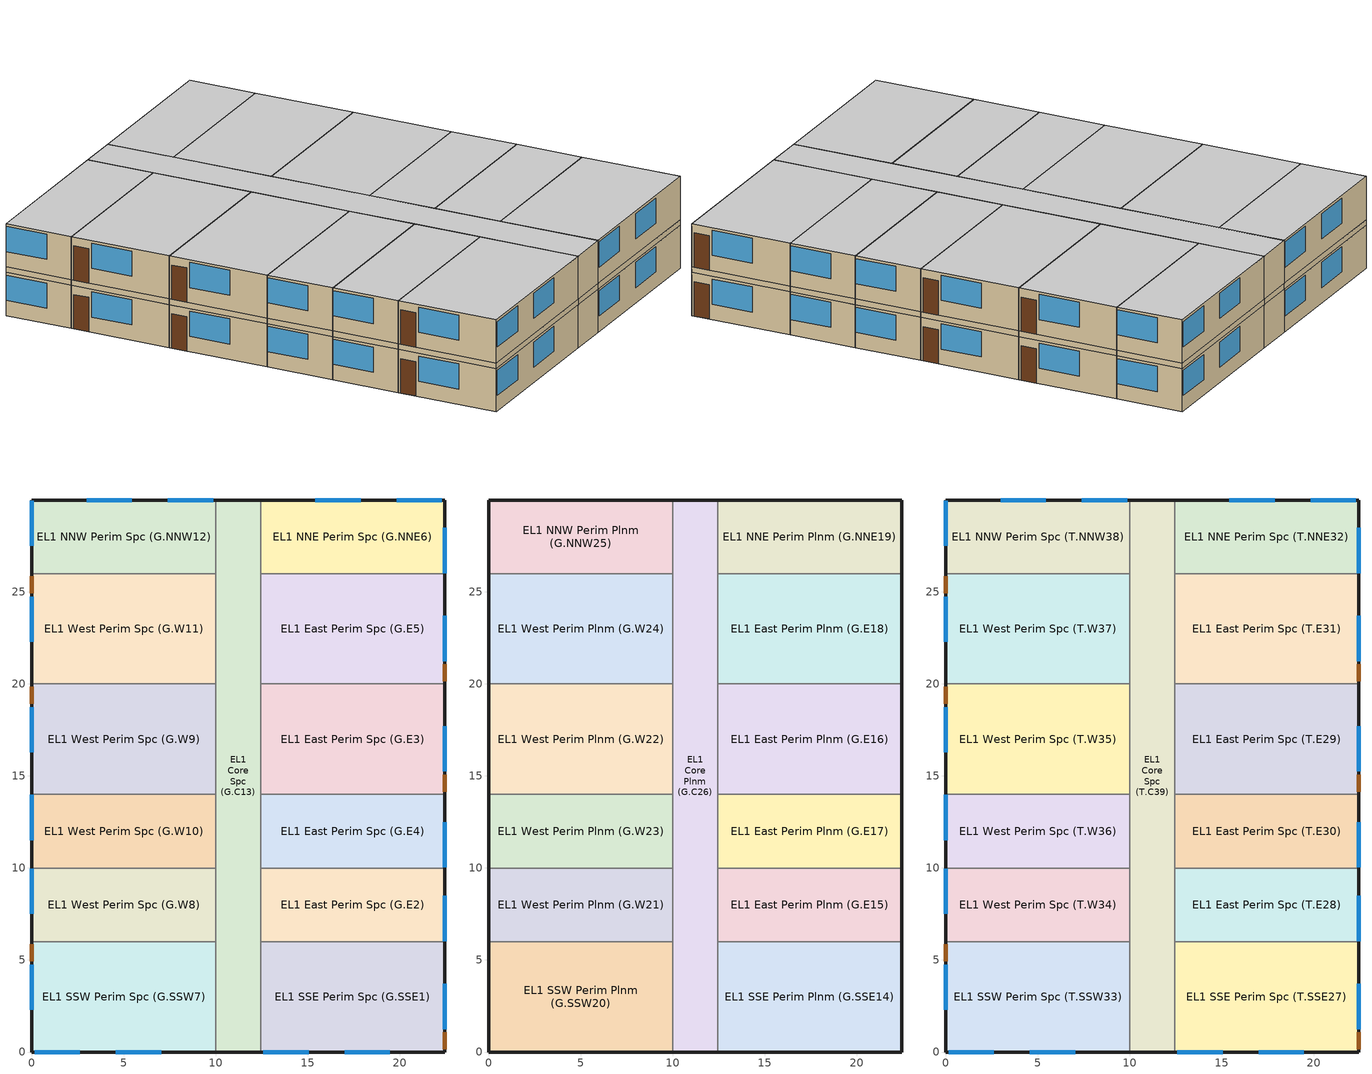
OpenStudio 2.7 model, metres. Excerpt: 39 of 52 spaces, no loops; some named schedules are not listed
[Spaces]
EL1 SSE Perim Spc (G.SSE1)
 floor ground: 22.43,6 22.43,0 12.44,0 12.44,6 z0
 wall outside: 12.44,0 22.43,0 22.43,6 z0:2.56
 wall to EL1 East Perim Spc (G.E2): 22.43,6 12.44,6 z0:2.56
 wall to EL1 Core Spc (G.C13): 12.44,6 12.44,0 z0:2.56
 window: 22.43,1.25 22.43,3.7 / 12.59,0 15.04,0 / 17.01,0 19.46,0 z0.91:2.41
 door: 22.43,0.15 22.43,1.07 z0:2.04
EL1 East Perim Spc (G.E2)
 floor ground: 22.43,10 22.43,6 12.44,6 12.44,10 z0
 wall outside: 22.43,6 22.43,10 z0:2.56
 wall to EL1 East Perim Spc (G.E4): 22.43,10 12.44,10 z0:2.56
 wall to EL1 Core Spc (G.C13): 12.44,10 12.44,6 z0:2.56
 window: 22.43,6.03 22.43,8.48 z0.91:2.41
EL1 Core Spc (G.C13)
 floor ground: 12.44,29.99 12.44,0 10,0 10,29.99 z0
 wall outside: 12.44,29.99 10,29.99 / 10,0 12.44,0 z0:2.56
 wall to EL1 East Perim Spc (G.E3): 12.44,14 12.44,19.99 z0:2.56
 wall to EL1 East Perim Spc (G.E4): 12.44,10 12.44,14 z0:2.56
 wall to EL1 East Perim Spc (G.E5): 12.44,19.99 12.44,25.99 z0:2.56
 wall to EL1 NNE Perim Spc (G.NNE6): 12.44,25.99 12.44,29.99 z0:2.56
 wall to EL1 SSW Perim Spc (G.SSW7): 10,6 10,0 z0:2.56
 wall to EL1 West Perim Spc (G.W8): 10,10 10,6 z0:2.56
 wall to EL1 West Perim Spc (G.W9): 10,19.99 10,14 z0:2.56
 wall to EL1 West Perim Spc (G.W10): 10,14 10,10 z0:2.56
 wall to EL1 West Perim Spc (G.W11): 10,25.99 10,19.99 z0:2.56
 wall to EL1 NNW Perim Spc (G.NNW12): 10,29.99 10,25.99 z0:2.56
EL1 East Perim Spc (G.E4)
 floor ground: 22.43,14 22.43,10 12.44,10 12.44,14 z0
 wall outside: 22.43,10 22.43,14 z0:2.56
 wall to EL1 East Perim Spc (G.E3): 22.43,14 12.44,14 z0:2.56
 window: 22.43,10.03 22.43,12.48 z0.91:2.41
EL1 East Perim Spc (G.E3)
 floor ground: 22.43,19.99 22.43,14 12.44,14 12.44,19.99 z0
 wall outside: 22.43,14 22.43,19.99 z0:2.56
 wall to EL1 East Perim Spc (G.E5): 22.43,19.99 12.44,19.99 z0:2.56
 window: 22.43,15.25 22.43,17.7 z0.91:2.41
 door: 22.43,14.15 22.43,15.06 z0:2.04
EL1 East Perim Spc (G.E5)
 floor ground: 22.43,25.99 22.43,19.99 12.44,19.99 12.44,25.99 z0
 wall outside: 22.43,19.99 22.43,25.99 z0:2.56
 wall to EL1 NNE Perim Spc (G.NNE6): 22.43,25.99 12.44,25.99 z0:2.56
 window: 22.43,21.24 22.43,23.69 z0.91:2.41
 door: 22.43,20.15 22.43,21.06 z0:2.04
EL1 NNE Perim Spc (G.NNE6)
 floor ground: 22.43,29.99 22.43,25.99 12.44,25.99 12.44,29.99 z0
 wall outside: 22.43,25.99 22.43,29.99 12.44,29.99 z0:2.56
 window: 22.28,29.99 19.83,29.99 / 17.86,29.99 15.41,29.99 / 22.43,26.02 22.43,28.47 z0.91:2.41
EL1 SSW Perim Spc (G.SSW7)
 floor ground: 10,6 10,0 0,0 0,6 z0
 wall outside: 0,6 0,0 10,0 z0:2.56
 wall to EL1 West Perim Spc (G.W8): 10,6 0,6 z0:2.56
 window: 0.15,0 2.6,0 / 4.57,0 7.02,0 / 0,4.75 0,2.3 z0.91:2.41
 door: 0,5.85 0,4.93 z0:2.04
EL1 West Perim Spc (G.W8)
 floor ground: 10,10 10,6 0,6 0,10 z0
 wall outside: 0,10 0,6 z0:2.56
 wall to EL1 West Perim Spc (G.W10): 10,10 0,10 z0:2.56
 window: 0,9.97 0,7.52 z0.91:2.41
EL1 West Perim Spc (G.W10)
 floor ground: 10,14 10,10 0,10 0,14 z0
 wall outside: 0,14 0,10 z0:2.56
 wall to EL1 West Perim Spc (G.W9): 10,14 0,14 z0:2.56
 window: 0,13.97 0,11.52 z0.91:2.41
EL1 West Perim Spc (G.W9)
 floor ground: 10,19.99 10,14 0,14 0,19.99 z0
 wall outside: 0,19.99 0,14 z0:2.56
 wall to EL1 West Perim Spc (G.W11): 10,19.99 0,19.99 z0:2.56
 window: 0,18.75 0,16.3 z0.91:2.41
 door: 0,19.84 0,18.93 z0:2.04
EL1 West Perim Spc (G.W11)
 floor ground: 10,25.99 10,19.99 0,19.99 0,25.99 z0
 wall outside: 0,25.99 0,19.99 z0:2.56
 wall to EL1 NNW Perim Spc (G.NNW12): 10,25.99 0,25.99 z0:2.56
 window: 0,24.74 0,22.29 z0.91:2.41
 door: 0,25.84 0,24.93 z0:2.04
EL1 NNW Perim Spc (G.NNW12)
 floor ground: 10,29.99 10,25.99 0,25.99 0,29.99 z0
 wall outside: 10,29.99 0,29.99 0,25.99 z0:2.56
 window: 0,29.96 0,27.51 / 9.85,29.99 7.4,29.99 / 5.43,29.99 2.98,29.99 z0.91:2.41
EL1 SSE Perim Plnm (G.SSE14)
 floor to EL1 SSE Perim Spc (G.SSE1): 22.43,6 22.43,0 12.44,0 12.44,6 z2.56
 wall outside: 12.44,0 22.43,0 22.43,6 z2.56:2.9
 wall to EL1 East Perim Plnm (G.E15): 22.43,6 12.44,6 z2.56:2.9
 wall to EL1 Core Plnm (G.C26): 12.44,6 12.44,0 z2.56:2.9
EL1 East Perim Plnm (G.E15)
 floor to EL1 East Perim Spc (G.E2): 22.43,10 22.43,6 12.44,6 12.44,10 z2.56
 wall outside: 22.43,6 22.43,10 z2.56:2.9
 wall to EL1 East Perim Plnm (G.E17): 22.43,10 12.44,10 z2.56:2.9
 wall to EL1 Core Plnm (G.C26): 12.44,10 12.44,6 z2.56:2.9
EL1 East Perim Plnm (G.E16)
 floor to EL1 East Perim Spc (G.E3): 22.43,19.99 22.43,14 12.44,14 12.44,19.99 z2.56
 wall outside: 22.43,14 22.43,19.99 z2.56:2.9
 wall to EL1 East Perim Plnm (G.E18): 22.43,19.99 12.44,19.99 z2.56:2.9
 wall to EL1 Core Plnm (G.C26): 12.44,19.99 12.44,14 z2.56:2.9
 wall to EL1 East Perim Plnm (G.E17): 12.44,14 22.43,14 z2.56:2.9
EL1 East Perim Plnm (G.E17)
 floor to EL1 East Perim Spc (G.E4): 22.43,14 22.43,10 12.44,10 12.44,14 z2.56
 wall outside: 22.43,10 22.43,14 z2.56:2.9
 wall to EL1 Core Plnm (G.C26): 12.44,14 12.44,10 z2.56:2.9
EL1 East Perim Plnm (G.E18)
 floor to EL1 East Perim Spc (G.E5): 22.43,25.99 22.43,19.99 12.44,19.99 12.44,25.99 z2.56
 wall outside: 22.43,19.99 22.43,25.99 z2.56:2.9
 wall to EL1 NNE Perim Plnm (G.NNE19): 22.43,25.99 12.44,25.99 z2.56:2.9
 wall to EL1 Core Plnm (G.C26): 12.44,25.99 12.44,19.99 z2.56:2.9
EL1 NNE Perim Plnm (G.NNE19)
 floor to EL1 NNE Perim Spc (G.NNE6): 22.43,29.99 22.43,25.99 12.44,25.99 12.44,29.99 z2.56
 wall outside: 22.43,25.99 22.43,29.99 12.44,29.99 z2.56:2.9
 wall to EL1 Core Plnm (G.C26): 12.44,29.99 12.44,25.99 z2.56:2.9
EL1 SSW Perim Plnm (G.SSW20)
 floor to EL1 SSW Perim Spc (G.SSW7): 10,6 10,0 0,0 0,6 z2.56
 wall outside: 0,6 0,0 10,0 z2.56:2.9
 wall to EL1 Core Plnm (G.C26): 10,0 10,6 z2.56:2.9
 wall to EL1 West Perim Plnm (G.W21): 10,6 0,6 z2.56:2.9
EL1 West Perim Plnm (G.W21)
 floor to EL1 West Perim Spc (G.W8): 10,10 10,6 0,6 0,10 z2.56
 wall outside: 0,10 0,6 z2.56:2.9
 wall to EL1 Core Plnm (G.C26): 10,6 10,10 z2.56:2.9
 wall to EL1 West Perim Plnm (G.W23): 10,10 0,10 z2.56:2.9
EL1 West Perim Plnm (G.W22)
 floor to EL1 West Perim Spc (G.W9): 10,19.99 10,14 0,14 0,19.99 z2.56
 wall outside: 0,19.99 0,14 z2.56:2.9
 wall to EL1 West Perim Plnm (G.W23): 0,14 10,14 z2.56:2.9
 wall to EL1 Core Plnm (G.C26): 10,14 10,19.99 z2.56:2.9
 wall to EL1 West Perim Plnm (G.W24): 10,19.99 0,19.99 z2.56:2.9
EL1 West Perim Plnm (G.W23)
 floor to EL1 West Perim Spc (G.W10): 10,14 10,10 0,10 0,14 z2.56
 wall outside: 0,14 0,10 z2.56:2.9
 wall to EL1 Core Plnm (G.C26): 10,10 10,14 z2.56:2.9
EL1 West Perim Plnm (G.W24)
 floor to EL1 West Perim Spc (G.W11): 10,25.99 10,19.99 0,19.99 0,25.99 z2.56
 wall outside: 0,25.99 0,19.99 z2.56:2.9
 wall to EL1 Core Plnm (G.C26): 10,19.99 10,25.99 z2.56:2.9
 wall to EL1 NNW Perim Plnm (G.NNW25): 10,25.99 0,25.99 z2.56:2.9
EL1 NNW Perim Plnm (G.NNW25)
 floor to EL1 NNW Perim Spc (G.NNW12): 10,29.99 10,25.99 0,25.99 0,29.99 z2.56
 wall outside: 10,29.99 0,29.99 0,25.99 z2.56:2.9
 wall to EL1 Core Plnm (G.C26): 10,25.99 10,29.99 z2.56:2.9
EL1 Core Plnm (G.C26)
 floor to EL1 Core Spc (G.C13): 12.44,29.99 12.44,0 10,0 10,29.99 z2.56
 wall outside: 12.44,29.99 10,29.99 / 10,0 12.44,0 z2.56:2.9
EL1 SSE Perim Spc (T.SSE27)
 floor to EL1 SSE Perim Plnm (G.SSE14): 22.43,6 22.43,0 12.44,0 12.44,6 z2.9
 wall outside: 12.44,0 22.43,0 22.43,6 z2.9:5.46
 wall to EL1 East Perim Spc (T.E28): 22.43,6 12.44,6 z2.9:5.46
 wall to EL1 Core Spc (T.C39): 12.44,6 12.44,0 z2.9:5.46
 window: 22.43,1.25 22.43,3.7 / 12.59,0 15.04,0 / 17.01,0 19.46,0 z3.81:5.3
 door: 22.43,0.15 22.43,1.07 z2.9:4.94
 ceiling to EL1 SSE Perim Attc (T.SSE40) (Plenum Acoustical Tile): 22.43,0 22.43,6 12.44,6 12.44,0 z5.46
EL1 East Perim Spc (T.E28)
 floor to EL1 East Perim Plnm (G.E15): 22.43,10 22.43,6 12.44,6 12.44,10 z2.9
 wall outside: 22.43,6 22.43,10 z2.9:5.46
 wall to EL1 East Perim Spc (T.E30): 22.43,10 12.44,10 z2.9:5.46
 wall to EL1 Core Spc (T.C39): 12.44,10 12.44,6 z2.9:5.46
 window: 22.43,6.03 22.43,8.48 z3.81:5.3
 ceiling to EL1 East Perim Attc (T.E41) (Plenum Acoustical Tile): 22.43,6 22.43,10 12.44,10 12.44,6 z5.46
EL1 Core Spc (T.C39)
 floor to EL1 Core Plnm (G.C26): 12.44,29.99 12.44,0 10,0 10,29.99 z2.9
 wall outside: 12.44,29.99 10,29.99 / 10,0 12.44,0 z2.9:5.46
 wall to EL1 East Perim Spc (T.E29): 12.44,14 12.44,19.99 z2.9:5.46
 wall to EL1 East Perim Spc (T.E30): 12.44,10 12.44,14 z2.9:5.46
 wall to EL1 East Perim Spc (T.E31): 12.44,19.99 12.44,25.99 z2.9:5.46
 wall to EL1 NNE Perim Spc (T.NNE32): 12.44,25.99 12.44,29.99 z2.9:5.46
 wall to EL1 SSW Perim Spc (T.SSW33): 10,6 10,0 z2.9:5.46
 wall to EL1 West Perim Spc (T.W34): 10,10 10,6 z2.9:5.46
 wall to EL1 West Perim Spc (T.W35): 10,19.99 10,14 z2.9:5.46
 wall to EL1 West Perim Spc (T.W36): 10,14 10,10 z2.9:5.46
 wall to EL1 West Perim Spc (T.W37): 10,25.99 10,19.99 z2.9:5.46
 wall to EL1 NNW Perim Spc (T.NNW38): 10,29.99 10,25.99 z2.9:5.46
 ceiling to EL1 Core Attc (T.C52) (Plenum Acoustical Tile): 12.44,0 12.44,29.99 10,29.99 10,0 z5.46
EL1 East Perim Spc (T.E30)
 floor to EL1 East Perim Plnm (G.E17): 22.43,14 22.43,10 12.44,10 12.44,14 z2.9
 wall outside: 22.43,10 22.43,14 z2.9:5.46
 wall to EL1 East Perim Spc (T.E29): 22.43,14 12.44,14 z2.9:5.46
 window: 22.43,10.03 22.43,12.48 z3.81:5.3
 ceiling to EL1 East Perim Attc (T.E43) (Plenum Acoustical Tile): 22.43,10 22.43,14 12.44,14 12.44,10 z5.46
EL1 East Perim Spc (T.E29)
 floor to EL1 East Perim Plnm (G.E16): 22.43,19.99 22.43,14 12.44,14 12.44,19.99 z2.9
 wall outside: 22.43,14 22.43,19.99 z2.9:5.46
 wall to EL1 East Perim Spc (T.E31): 22.43,19.99 12.44,19.99 z2.9:5.46
 window: 22.43,15.25 22.43,17.7 z3.81:5.3
 door: 22.43,14.15 22.43,15.06 z2.9:4.94
 ceiling to EL1 East Perim Attc (T.E42) (Plenum Acoustical Tile): 22.43,14 22.43,19.99 12.44,19.99 12.44,14 z5.46
EL1 East Perim Spc (T.E31)
 floor to EL1 East Perim Plnm (G.E18): 22.43,25.99 22.43,19.99 12.44,19.99 12.44,25.99 z2.9
 wall outside: 22.43,19.99 22.43,25.99 z2.9:5.46
 wall to EL1 NNE Perim Spc (T.NNE32): 22.43,25.99 12.44,25.99 z2.9:5.46
 window: 22.43,21.24 22.43,23.69 z3.81:5.3
 door: 22.43,20.15 22.43,21.06 z2.9:4.94
 ceiling to EL1 East Perim Attc (T.E44) (Plenum Acoustical Tile): 22.43,19.99 22.43,25.99 12.44,25.99 12.44,19.99 z5.46
EL1 NNE Perim Spc (T.NNE32)
 floor to EL1 NNE Perim Plnm (G.NNE19): 22.43,29.99 22.43,25.99 12.44,25.99 12.44,29.99 z2.9
 wall outside: 22.43,25.99 22.43,29.99 12.44,29.99 z2.9:5.46
 window: 22.28,29.99 19.83,29.99 / 17.86,29.99 15.41,29.99 / 22.43,26.02 22.43,28.47 z3.81:5.3
 ceiling to EL1 NNE Perim Attc (T.NNE45) (Plenum Acoustical Tile): 22.43,25.99 22.43,29.99 12.44,29.99 12.44,25.99 z5.46
EL1 SSW Perim Spc (T.SSW33)
 floor to EL1 SSW Perim Plnm (G.SSW20): 10,6 10,0 0,0 0,6 z2.9
 wall outside: 0,6 0,0 10,0 z2.9:5.46
 wall to EL1 West Perim Spc (T.W34): 10,6 0,6 z2.9:5.46
 window: 0.15,0 2.6,0 / 4.57,0 7.02,0 / 0,4.75 0,2.3 z3.81:5.3
 door: 0,5.85 0,4.93 z2.9:4.94
 ceiling to EL1 SSW Perim Attc (T.SSW46) (Plenum Acoustical Tile): 10,0 10,6 0,6 0,0 z5.46
EL1 West Perim Spc (T.W34)
 floor to EL1 West Perim Plnm (G.W21): 10,10 10,6 0,6 0,10 z2.9
 wall outside: 0,10 0,6 z2.9:5.46
 wall to EL1 West Perim Spc (T.W36): 10,10 0,10 z2.9:5.46
 window: 0,9.97 0,7.52 z3.81:5.3
 ceiling to EL1 West Perim Attc (T.W47) (Plenum Acoustical Tile): 10,6 10,10 0,10 0,6 z5.46
EL1 West Perim Spc (T.W36)
 floor to EL1 West Perim Plnm (G.W23): 10,14 10,10 0,10 0,14 z2.9
 wall outside: 0,14 0,10 z2.9:5.46
 wall to EL1 West Perim Spc (T.W35): 10,14 0,14 z2.9:5.46
 window: 0,13.97 0,11.52 z3.81:5.3
 ceiling to EL1 West Perim Attc (T.W49) (Plenum Acoustical Tile): 10,10 10,14 0,14 0,10 z5.46
EL1 West Perim Spc (T.W35)
 floor to EL1 West Perim Plnm (G.W22): 10,19.99 10,14 0,14 0,19.99 z2.9
 wall outside: 0,19.99 0,14 z2.9:5.46
 wall to EL1 West Perim Spc (T.W37): 10,19.99 0,19.99 z2.9:5.46
 window: 0,18.75 0,16.3 z3.81:5.3
 door: 0,19.84 0,18.93 z2.9:4.94
 ceiling to EL1 West Perim Attc (T.W48) (Plenum Acoustical Tile): 10,14 10,19.99 0,19.99 0,14 z5.46
EL1 West Perim Spc (T.W37)
 floor to EL1 West Perim Plnm (G.W24): 10,25.99 10,19.99 0,19.99 0,25.99 z2.9
 wall outside: 0,25.99 0,19.99 z2.9:5.46
 wall to EL1 NNW Perim Spc (T.NNW38): 10,25.99 0,25.99 z2.9:5.46
 window: 0,24.74 0,22.29 z3.81:5.3
 door: 0,25.84 0,24.93 z2.9:4.94
 ceiling to EL1 West Perim Attc (T.W50) (Plenum Acoustical Tile): 10,19.99 10,25.99 0,25.99 0,19.99 z5.46
EL1 NNW Perim Spc (T.NNW38)
 floor to EL1 NNW Perim Plnm (G.NNW25): 10,29.99 10,25.99 0,25.99 0,29.99 z2.9
 wall outside: 10,29.99 0,29.99 0,25.99 z2.9:5.46
 window: 0,29.96 0,27.51 / 9.85,29.99 7.4,29.99 / 5.43,29.99 2.98,29.99 z3.81:5.3
 ceiling to EL1 NNW Perim Attc (T.NNW51) (Plenum Acoustical Tile): 10,25.99 10,29.99 0,29.99 0,25.99 z5.46
[Building]
-MFm-CEC T24-CEC6 created: 2019-03-25 23:09:59 -0600: Default Construction Set=DEER 1985 - MFm - CEC T24-CEC6; Standards Number of Stories=2; Standards Number of Above Ground Stories=2; Standards Building Type=MFm
[Site]
TORRANCE-MUNI-AP_-_USA: Latitude {deg}=33.8; Longitude {deg}=-118.33; Time Zone {hr}=-8; Elevation {m}=27; Terrain=City
[ClimateZones]
Climate Zone Institution Name 1=CEC; Climate Zone Document Name 1=California Climate Zone Descriptions; Climate Zone Document Year 1=1995; Climate Zone Value 1=6; Climate Zone Institution Name 2=ASHRAE; Climate Zone Document Name 2=ANSI/ASHRAE Standard 169; Climate Zone Document Year 2=2006
[Site:WaterMainsTemperature]
Calculation Method=Correlation; Annual Average Outdoor Air Temperature {C}=16.35; Maximum Difference In Monthly Average Outdoor Air Temperatures {deltaC}=8.5
[SizingPeriod:DesignDay] Barometric Pressure {Pa}=101001; Sky Clearness=0; Rain Indicator=0; Snow Indicator=0; Day of Month=21; Daylight Saving Time Indicator=0; Humidity Indicating Type=Wetbulb; Dry-Bulb Temperature Range Modifier Type=DefaultMultipliers
Name | Maximum Dry-Bulb Temperature {C} | Daily Dry-Bulb Temperature Range {deltaC} | Humidity Indicating Conditions at Maximum Dry-Bulb | Wind Speed {m/s} | Wind Direction {deg} | Month | Day Type | Solar Model Indicator | ASHRAE Taub | ASHRAE Taud
TORRANCE-MUNICIPAL Ann Htg 99.6% Condns DB | 3 | 0 | 3 | 1.9 | 270 | 1 | WinterDesignDay | ASHRAEClearSky
TORRANCE-MUNICIPAL Ann Clg 0.4% Condns DB=>MCWB | 30.6 | 7 | 18.8 | 4.5 | 292 | 8 | SummerDesignDay | ASHRAETau | 0.445 | 2.094
TORRANCE-MUNICIPAL JUN Clg 0.4% Condns DB=>MCWB | 30 | 7.3 | 19.3 | 6.1 | 292 | 6 | SummerDesignDay | ASHRAETau | 0.391 | 2.287
TORRANCE-MUNICIPAL AUG Clg 0.4% Condns DB=>MCWB | 30 | 7 | 19.1 | 5.3 | 292 | 8 | SummerDesignDay | ASHRAETau | 0.445 | 2.094
[Site:GroundTemperature:BuildingSurface]
19.527, 19.502, 19.536, 19.598, 20.002, 21.64, 22.225, 22.375, 21.449, 20.121, 19.802, 19.633
[Material:NoMass] Roughness=Smooth; Thermal Absorptance=0.9; Solar Absorptance=0.7
Name | Thermal Resistance {m2-K/W} | Visible Absorptance
Typical Insulation R-6.43 | 1.13152 | 0.7
Typical Insulation R-14.67 | 2.58305 | 0.7
Typical Insulation | 0.0282222 | 0.7
Typical Carpet Pad | 0.21648 | 0.8
[Material]
Name | Roughness | Thickness {m} | Conductivity {W/m-K} | Density {kg/m3} | Specific Heat {J/kg-K} | Thermal Absorptance | Solar Absorptance | Visible Absorptance
G01 13mm gypsum board | Smooth | 0.0127 | 0.16 | 800 | 1090 | 0.9 | 0.7 | 0.5
6 in. Normalweight Concrete Floor | MediumRough | 0.1524 | 2.31 | 2322 | 832 | 0.9 | 0.7 | 0.7
25mm Stucco | Smooth | 0.0254 | 0.72 | 1856 | 840 | 0.9 | 0.7 | 0.7
5/8 in. Gypsum Board | MediumSmooth | 0.0159 | 0.16 | 800 | 1090 | 0.9 | 0.7 | 0.7
Roof Membrane | VeryRough | 0.0095 | 0.16 | 1121.29 | 1460 | 0.9 | 0.7 | 0.7
Metal Roof Surface; F08 Metal surface | Smooth | 0.0008 | 45.28 | 7824 | 500 | 0.9 | 0.7 | 0.7
8 in. Concrete Block Basement Wall | MediumRough | 0.2032 | 1.326 | 1842 | 912 | 0.9 | 0.7 | 0.7
G05 25mm wood | MediumSmooth | 0.0254 | 0.15 | 608 | 1630 | 0.9 | 0.5 | 0.5
Acoustic Tile - 1/2 in. | MediumSmooth | 0.0127 | 0.0576335 | 288.332 | 795.492 |  | 0 | 0
Std Wood 6inch | MediumSmooth | 0.15 | 0.12 | 540 | 1210 | 0.9 | 0.7 | 0.7
[DefaultConstructionSet]
Name | Default Exterior Surface Constructions | Default Interior Surface Constructions | Default Ground Contact Surface Constructions | Default Exterior SubSurface Constructions | Default Interior SubSurface Constructions | Interior Partition Construction
DEER 1985 - MFm - CEC T24-CEC6 | Default Surface Constructions 1 | Default Surface Constructions 2 | Default Surface Constructions 3 | Default Sub Surface Constructions 1 | Default Sub Surface Constructions 2 | Typical Interior Partition
DEER 1985 - Plenum - CEC T24-CEC6 | Default Surface Constructions 4 | Default Surface Constructions 5 | Default Surface Constructions 6 | Default Sub Surface Constructions 3 | Default Sub Surface Constructions 4
[DefaultSurfaceConstructions]
Name | Floor Construction | Wall Construction | Roof Ceiling Construction
Default Surface Constructions 1 | DEER Uncarpeted 6in Slab Floor | DEER HiRiseResHtlMtl Exterior Metal Framed Wall R-7.92 | DEER HiRiseResHtlMtl Exterior Mass Roof R-15.17
Default Surface Constructions 2 | DEER Carpeted 6in Slab Floor | Typical Interior Wall | DEER Carpeted 6in Slab Floor
Default Surface Constructions 3 | DEER Carpeted 6in Slab Floor | Typical Uninsulated Basement Mass Wall
Default Surface Constructions 4; Default Surface Constructions 6
Default Surface Constructions 5 | Plenum Acoustical Tile
[Construction]
DEER Uncarpeted 6in Slab Floor: Typical Insulation R-6.43, 6 in. Normalweight Concrete Floor
DEER HiRiseResHtlMtl Exterior Metal Framed Wall R-7.92: 25mm Stucco, 5/8 in. Gypsum Board, Typical Insulation R-6.43, 5/8 in. Gypsum Board
DEER HiRiseResHtlMtl Exterior Mass Roof R-15.17: Roof Membrane, Typical Insulation R-14.67, Metal Roof Surface
DEER Carpeted 6in Slab Floor: Typical Insulation, 6 in. Normalweight Concrete Floor, Typical Carpet Pad
Typical Interior Wall: G01 13mm gypsum board, G01 13mm gypsum board
Typical Uninsulated Basement Mass Wall: 8 in. Concrete Block Basement Wall
DEER Metal Framed Window U-1.23 SHGC 0.82: Simple Glazing U-1.23 SHGC 0.82
DEER Metal Framed Window U-1.23 SHGC 0.82 1: Simple Glazing U-1.23 SHGC 0.82 1
Typical Uninsulated Swinging Door: Typical Insulation
U 0.98 SHGC 0.68 Sgl Ref-B-H Clr 6mm: REF B CLEAR HI 6MM
Typical Insulated Metal Door: F08 Metal surface, Typical Insulation
DEER Skylight U-1.31 SHGC 0.61: Simple Glazing U-1.23 SHGC 0.61
Typical Interior Window: Clear 3mm
Typical Interior Door; Typical Interior Partition: G05 25mm wood
Plenum Acoustical Tile: Acoustic Tile - 1/2 in.
InteriorFurnishings: Std Wood 6inch
[DefaultSubSurfaceConstructions]
Name | Fixed Window Construction | Operable Window Construction | Door Construction | Glass Door Construction | Overhead Door Construction | Skylight Construction | Tubular Daylight Dome Construction | Tubular Daylight Diffuser Construction
Default Sub Surface Constructions 1 | DEER Metal Framed Window U-1.23 SHGC 0.82 | DEER Metal Framed Window U-1.23 SHGC 0.82 1 | Typical Uninsulated Swinging Door | U 0.98 SHGC 0.68 Sgl Ref-B-H Clr 6mm | Typical Insulated Metal Door | DEER Skylight U-1.31 SHGC 0.61 | Typical Interior Window | Typical Interior Window
Default Sub Surface Constructions 2 | Typical Interior Window | Typical Interior Window | Typical Interior Door
Default Sub Surface Constructions 3; Default Sub Surface Constructions 4
[WindowMaterial:SimpleGlazingSystem] U-Factor {W/m2-K}=7; Visible Transmittance=0.25
Name | Solar Heat Gain Coefficient
Simple Glazing U-1.23 SHGC 0.82; Simple Glazing U-1.23 SHGC 0.82 1 | 0.82
Simple Glazing U-1.23 SHGC 0.61 | 0.61
[WindowMaterial:Glazing] Optical Data Type=SpectralAverage; Infrared Transmittance at Normal Incidence=0; Front Side Infrared Hemispherical Emissivity=0.84; Conductivity {W/m-K}=0.9; Dirt Correction Factor for Solar and Visible Transmittance=1; Solar Diffusing=No
Name | Thickness {m} | Solar Transmittance at Normal Incidence | Front Side Solar Reflectance at Normal Incidence | Back Side Solar Reflectance at Normal Incidence | Visible Transmittance at Normal Incidence | Front Side Visible Reflectance at Normal Incidence | Back Side Visible Reflectance at Normal Incidence | Back Side Infrared Hemispherical Emissivity
REF B CLEAR HI 6MM | 0.006 | 0.24 | 0.16 | 0.32 | 0.3 | 0.16 | 0.29 | 0.6
Clear 3mm | 0.003 | 0.837 | 0.075 | 0.075 | 0.898 | 0.081 | 0.081 | 0.84
[BuildingStory]
EL1 Ground Flr; EL1 Top Flr
[Space]
Name | Space Type | Building Story | Thermal Zone | Part of Total Floor Area
EL1 SSE Perim Spc (G.SSE1) | ResBedroom | EL1 Ground Flr | EL1 SSE Perim Spc (G.SSE1) ZN
EL1 East Perim Spc (G.E2) | ResBedroom | EL1 Ground Flr | EL1 East Perim Spc (G.E2) ZN
EL1 East Perim Spc (G.E3) | ResLiving | EL1 Ground Flr | EL1 East Perim Spc (G.E3) ZN
EL1 East Perim Spc (G.E4) | ResBedroom | EL1 Ground Flr | EL1 East Perim Spc (G.E4) ZN
EL1 East Perim Spc (G.E5) | ResLiving | EL1 Ground Flr | EL1 East Perim Spc (G.E5) ZN
EL1 NNE Perim Spc (G.NNE6) | ResBedroom | EL1 Ground Flr | EL1 NNE Perim Spc (G.NNE6) ZN
EL1 SSW Perim Spc (G.SSW7) | ResLiving | EL1 Ground Flr | EL1 SSW Perim Spc (G.SSW7) ZN
EL1 West Perim Spc (G.W8) | ResBedroom | EL1 Ground Flr | EL1 West Perim Spc (G.W8) ZN
EL1 West Perim Spc (G.W9) | ResLiving | EL1 Ground Flr | EL1 West Perim Spc (G.W9) ZN
EL1 West Perim Spc (G.W10) | ResBedroom | EL1 Ground Flr | EL1 West Perim Spc (G.W10) ZN
EL1 West Perim Spc (G.W11) | ResLiving | EL1 Ground Flr | EL1 West Perim Spc (G.W11) ZN
EL1 NNW Perim Spc (G.NNW12) | ResBedroom | EL1 Ground Flr | EL1 NNW Perim Spc (G.NNW12) ZN
EL1 Core Spc (G.C13) | ResPublicArea | EL1 Ground Flr | EL1 Core Spc (G.C13) ZN
EL1 SSE Perim Plnm (G.SSE14) | Plenum | EL1 Ground Flr | EL1 SSE Perim Plnm (G.SSE14) ZN | No
EL1 East Perim Plnm (G.E15) | Plenum | EL1 Ground Flr | EL1 East Perim Plnm (G.E15) ZN | No
EL1 East Perim Plnm (G.E16) | Plenum | EL1 Ground Flr | EL1 East Perim Plnm (G.E16) ZN | No
EL1 East Perim Plnm (G.E17) | Plenum | EL1 Ground Flr | EL1 East Perim Plnm (G.E17) ZN | No
EL1 East Perim Plnm (G.E18) | Plenum | EL1 Ground Flr | EL1 East Perim Plnm (G.E18) ZN | No
EL1 NNE Perim Plnm (G.NNE19) | Plenum | EL1 Ground Flr | EL1 NNE Perim Plnm (G.NNE19) ZN | No
EL1 SSW Perim Plnm (G.SSW20) | Plenum | EL1 Ground Flr | EL1 SSW Perim Plnm (G.SSW20) ZN | No
EL1 West Perim Plnm (G.W21) | Plenum | EL1 Ground Flr | EL1 West Perim Plnm (G.W21) ZN | No
EL1 West Perim Plnm (G.W22) | Plenum | EL1 Ground Flr | EL1 West Perim Plnm (G.W22) ZN | No
EL1 West Perim Plnm (G.W23) | Plenum | EL1 Ground Flr | EL1 West Perim Plnm (G.W23) ZN | No
EL1 West Perim Plnm (G.W24) | Plenum | EL1 Ground Flr | EL1 West Perim Plnm (G.W24) ZN | No
EL1 NNW Perim Plnm (G.NNW25) | Plenum | EL1 Ground Flr | EL1 NNW Perim Plnm (G.NNW25) ZN | No
EL1 Core Plnm (G.C26) | Plenum | EL1 Ground Flr | EL1 Core Plnm (G.C26) ZN | No
EL1 SSE Perim Spc (T.SSE27) | ResLiving | EL1 Top Flr | EL1 SSE Perim Spc (T.SSE27) ZN
EL1 East Perim Spc (T.E28) | ResBedroom | EL1 Top Flr | EL1 East Perim Spc (T.E28) ZN
EL1 East Perim Spc (T.E29) | ResLiving | EL1 Top Flr | EL1 East Perim Spc (T.E29) ZN
EL1 East Perim Spc (T.E30) | ResBedroom | EL1 Top Flr | EL1 East Perim Spc (T.E30) ZN
EL1 East Perim Spc (T.E31) | ResLiving | EL1 Top Flr | EL1 East Perim Spc (T.E31) ZN
EL1 NNE Perim Spc (T.NNE32) | ResBedroom | EL1 Top Flr | EL1 NNE Perim Spc (T.NNE32) ZN
EL1 SSW Perim Spc (T.SSW33) | ResLiving | EL1 Top Flr | EL1 SSW Perim Spc (T.SSW33) ZN
EL1 West Perim Spc (T.W34) | ResBedroom | EL1 Top Flr | EL1 West Perim Spc (T.W34) ZN
EL1 West Perim Spc (T.W35) | ResLiving | EL1 Top Flr | EL1 West Perim Spc (T.W35) ZN
EL1 West Perim Spc (T.W36) | ResBedroom | EL1 Top Flr | EL1 West Perim Spc (T.W36) ZN
EL1 West Perim Spc (T.W37) | ResLiving | EL1 Top Flr | EL1 West Perim Spc (T.W37) ZN
EL1 NNW Perim Spc (T.NNW38) | ResBedroom | EL1 Top Flr | EL1 NNW Perim Spc (T.NNW38) ZN
EL1 Core Spc (T.C39) | ResPublicArea | EL1 Top Flr | EL1 Core Spc (T.C39) ZN
[SpaceType]
Name | Default Schedule Set | Design Specification Outdoor Air Object | Standards Building Type | Standards Space Type | Default Construction Set
ResLiving | ResLiving Schedule Set | ResLiving Ventilation | MFm | ResLiving
ResBedroom | ResBedroom Schedule Set | ResBedroom Ventilation | MFm | ResBedroom
ResPublicArea | ResPublicArea Schedule Set | ResPublicArea Ventilation | MFm | ResPublicArea
Plenum | Plenum Schedule Set |  |  | Plenum | DEER 1985 - Plenum - CEC T24-CEC6
[DefaultScheduleSet]
Name | Number of People Schedule | People Activity Level Schedule | Lighting Schedule | Electric Equipment Schedule | Infiltration Schedule
Plenum Schedule Set
ResBedroom Schedule Set; ResLiving Schedule Set | MidriseApartment Apartment Occ | MidriseApartment Activity | MidriseApartment Apartment Light | ApartmentMidRise EQP_APT_SCH | MidriseApartment Infil
ResPublicArea Schedule Set | D_MFm_MFPub_Occup_Yr | DEER Activity 147W/person | D_MFm_MFPub_ILit_Yr | D_MFm_MFPub_Plugs_Yr | D_MFm_All_C_Inf_Yr
[ThermostatSetpoint:DualSetpoint]
Name | Heating Setpoint Temperature Schedule | Cooling Setpoint Temperature Schedule
Plenum Thermostat 2; Plenum Thermostat 7; Plenum Thermostat 8; Plenum Thermostat 9; Plenum Thermostat 10; Plenum Thermostat 12; Plenum Thermostat 14; Plenum Thermostat 16; Plenum Thermostat 18; Plenum Thermostat 23; Plenum Thermostat 24; Plenum Thermostat 25; Plenum Thermostat 26
ResPublicArea Thermostat 1; ResPublicArea Thermostat 2 | MidriseApartment Corridor HtgSetp | MidriseApartment Corridor ClgSetp
ResBedroom Thermostat 1; ResLiving Thermostat 1; ResBedroom Thermostat 2; ResLiving Thermostat 2; ResBedroom Thermostat 3; ResLiving Thermostat 3; ResBedroom Thermostat 4; ResLiving Thermostat 4; ResBedroom Thermostat 5; ResBedroom Thermostat 6; ResBedroom Thermostat 7; ResBedroom Thermostat 8; ResBedroom Thermostat 9; ResLiving Thermostat 5; ResLiving Thermostat 6; ResLiving Thermostat 7; ResBedroom Thermostat 10; ResLiving Thermostat 8; ResBedroom Thermostat 11; ResLiving Thermostat 9; ResBedroom Thermostat 12; ResLiving Thermostat 10; ResBedroom Thermostat 13; ResLiving Thermostat 11 | D_MFm_All_HTemp_Yr | D_MFm_All_CTemp_Yr
[People:Definition] Number of People Calculation Method=People/Area; Fraction Radiant=0.3
Name | People per Space Floor Area {person/m2}
ResBedroom People Definition; ResLiving People Definition | 0.0283091
ResPublicArea People Definition | 0.0721182
[People] Work Efficiency Schedule=Work Efficiency Schedule; Clothing Insulation Schedule=Clothing Schedule; Air Velocity Schedule=Air Velocity Schedule; Multiplier=1
Name | People Definition | Space or SpaceType
ResBedroom People | ResBedroom People Definition | ResBedroom
ResLiving People | ResLiving People Definition | ResLiving
ResPublicArea People | ResPublicArea People Definition | ResPublicArea
[Lights:Definition] Design Level Calculation Method=Watts/Area
Name | Watts per Space Floor Area {W/m2}
ResBedroom Lights Definition; ResLiving Lights Definition | 3.87501
ResPublicArea Lights Definition | 13.9931
[Lights] Fraction Replaceable=0
Name | Lights Definition | Space or SpaceType
ResBedroom Lights | ResBedroom Lights Definition | ResBedroom
ResLiving Lights | ResLiving Lights Definition | ResLiving
ResPublicArea Lights | ResPublicArea Lights Definition | ResPublicArea
[ElectricEquipment:Definition] Design Level Calculation Method=Watts/Area; Fraction Radiant=0.5
Name | Watts per Space Floor Area {W/m2}
ResBedroom Elec Equip Definition; ResLiving Elec Equip Definition | 5.38196
ResPublicArea Elec Equip Definition | 1.07639
[ElectricEquipment]
Name | Electric Equipment Definition | Space or SpaceType
ResBedroom Elec Equip | ResBedroom Elec Equip Definition | ResBedroom
ResLiving Elec Equip | ResLiving Elec Equip Definition | ResLiving
ResPublicArea Elec Equip | ResPublicArea Elec Equip Definition | ResPublicArea
[DesignSpecification:OutdoorAir] Outdoor Air Method=Sum; Outdoor Air Flow per Person {m3/s-person}=0; Outdoor Air Flow Rate {m3/s}=0; Outdoor Air Flow Air Changes per Hour {1/hr}=0
Name | Outdoor Air Flow per Floor Area {m3/s-m2}
ResBedroom Ventilation; ResLiving Ventilation | 0.000480974
ResPublicArea Ventilation | 0.000254
[SpaceInfiltration:DesignFlowRate] Design Flow Rate Calculation Method=Flow/ExteriorArea; Flow per Exterior Surface Area {m3/s-m2}=0.000193256; Constant Term Coefficient=0; Temperature Term Coefficient=0; Velocity Term Coefficient=0.224; Velocity Squared Term Coefficient=0
Name | Space or SpaceType | Schedule
EL1 Core Plnm (G.C26) Infiltration | EL1 Core Plnm (G.C26) | Always On Discrete
EL1 Core Spc (G.C13) Infiltration | EL1 Core Spc (G.C13) | Always On Discrete
EL1 Core Spc (T.C39) Infiltration | EL1 Core Spc (T.C39) | Always On Discrete
EL1 East Perim Plnm (G.E15) Infiltration | EL1 East Perim Plnm (G.E15) | Always On Discrete
EL1 East Perim Plnm (G.E16) Infiltration | EL1 East Perim Plnm (G.E16) | Always On Discrete
EL1 East Perim Plnm (G.E17) Infiltration | EL1 East Perim Plnm (G.E17) | Always On Discrete
EL1 East Perim Plnm (G.E18) Infiltration | EL1 East Perim Plnm (G.E18) | Always On Discrete
EL1 East Perim Spc (G.E2) Infiltration | EL1 East Perim Spc (G.E2) | MidriseApartment Infil
EL1 East Perim Spc (G.E3) Infiltration | EL1 East Perim Spc (G.E3) | MidriseApartment Infil
EL1 East Perim Spc (G.E4) Infiltration | EL1 East Perim Spc (G.E4) | MidriseApartment Infil
EL1 East Perim Spc (G.E5) Infiltration | EL1 East Perim Spc (G.E5) | MidriseApartment Infil
EL1 East Perim Spc (T.E28) Infiltration | EL1 East Perim Spc (T.E28) | MidriseApartment Infil
EL1 East Perim Spc (T.E29) Infiltration | EL1 East Perim Spc (T.E29) | MidriseApartment Infil
EL1 East Perim Spc (T.E30) Infiltration | EL1 East Perim Spc (T.E30) | MidriseApartment Infil
EL1 East Perim Spc (T.E31) Infiltration | EL1 East Perim Spc (T.E31) | MidriseApartment Infil
EL1 NNE Perim Plnm (G.NNE19) Infiltration | EL1 NNE Perim Plnm (G.NNE19) | Always On Discrete
EL1 NNE Perim Spc (G.NNE6) Infiltration | EL1 NNE Perim Spc (G.NNE6) | MidriseApartment Infil
EL1 NNE Perim Spc (T.NNE32) Infiltration | EL1 NNE Perim Spc (T.NNE32) | MidriseApartment Infil
EL1 NNW Perim Plnm (G.NNW25) Infiltration | EL1 NNW Perim Plnm (G.NNW25) | Always On Discrete
EL1 NNW Perim Spc (G.NNW12) Infiltration | EL1 NNW Perim Spc (G.NNW12) | MidriseApartment Infil
EL1 NNW Perim Spc (T.NNW38) Infiltration | EL1 NNW Perim Spc (T.NNW38) | MidriseApartment Infil
EL1 SSE Perim Plnm (G.SSE14) Infiltration | EL1 SSE Perim Plnm (G.SSE14) | Always On Discrete
EL1 SSE Perim Spc (G.SSE1) Infiltration | EL1 SSE Perim Spc (G.SSE1) | MidriseApartment Infil
EL1 SSE Perim Spc (T.SSE27) Infiltration | EL1 SSE Perim Spc (T.SSE27) | MidriseApartment Infil
EL1 SSW Perim Plnm (G.SSW20) Infiltration | EL1 SSW Perim Plnm (G.SSW20) | Always On Discrete
EL1 SSW Perim Spc (G.SSW7) Infiltration | EL1 SSW Perim Spc (G.SSW7) | MidriseApartment Infil
EL1 SSW Perim Spc (T.SSW33) Infiltration | EL1 SSW Perim Spc (T.SSW33) | MidriseApartment Infil
EL1 West Perim Plnm (G.W21) Infiltration | EL1 West Perim Plnm (G.W21) | Always On Discrete
EL1 West Perim Plnm (G.W22) Infiltration | EL1 West Perim Plnm (G.W22) | Always On Discrete
EL1 West Perim Plnm (G.W23) Infiltration | EL1 West Perim Plnm (G.W23) | Always On Discrete
EL1 West Perim Plnm (G.W24) Infiltration | EL1 West Perim Plnm (G.W24) | Always On Discrete
EL1 West Perim Spc (G.W10) Infiltration | EL1 West Perim Spc (G.W10) | MidriseApartment Infil
EL1 West Perim Spc (G.W11) Infiltration | EL1 West Perim Spc (G.W11) | MidriseApartment Infil
EL1 West Perim Spc (G.W8) Infiltration | EL1 West Perim Spc (G.W8) | MidriseApartment Infil
EL1 West Perim Spc (G.W9) Infiltration | EL1 West Perim Spc (G.W9) | MidriseApartment Infil
EL1 West Perim Spc (T.W34) Infiltration | EL1 West Perim Spc (T.W34) | MidriseApartment Infil
EL1 West Perim Spc (T.W35) Infiltration | EL1 West Perim Spc (T.W35) | MidriseApartment Infil
EL1 West Perim Spc (T.W36) Infiltration | EL1 West Perim Spc (T.W36) | MidriseApartment Infil
EL1 West Perim Spc (T.W37) Infiltration | EL1 West Perim Spc (T.W37) | MidriseApartment Infil
[ThermalZone] Use Ideal Air Loads=No
Name | Thermostat
EL1 Core Plnm (G.C26) ZN | Plenum Thermostat 2
EL1 Core Spc (G.C13) ZN | ResPublicArea Thermostat 1
EL1 Core Spc (T.C39) ZN | ResPublicArea Thermostat 2
EL1 East Perim Plnm (G.E15) ZN | Plenum Thermostat 7
EL1 East Perim Plnm (G.E16) ZN | Plenum Thermostat 8
EL1 East Perim Plnm (G.E17) ZN | Plenum Thermostat 9
EL1 East Perim Plnm (G.E18) ZN | Plenum Thermostat 10
EL1 East Perim Spc (G.E2) ZN | ResBedroom Thermostat 1
EL1 East Perim Spc (G.E3) ZN | ResLiving Thermostat 1
EL1 East Perim Spc (G.E4) ZN | ResBedroom Thermostat 2
EL1 East Perim Spc (G.E5) ZN | ResLiving Thermostat 2
EL1 East Perim Spc (T.E28) ZN | ResBedroom Thermostat 3
EL1 East Perim Spc (T.E29) ZN | ResLiving Thermostat 3
EL1 East Perim Spc (T.E30) ZN | ResBedroom Thermostat 4
EL1 East Perim Spc (T.E31) ZN | ResLiving Thermostat 4
EL1 NNE Perim Plnm (G.NNE19) ZN | Plenum Thermostat 12
EL1 NNE Perim Spc (G.NNE6) ZN | ResBedroom Thermostat 5
EL1 NNE Perim Spc (T.NNE32) ZN | ResBedroom Thermostat 6
EL1 NNW Perim Plnm (G.NNW25) ZN | Plenum Thermostat 14
EL1 NNW Perim Spc (G.NNW12) ZN | ResBedroom Thermostat 7
EL1 NNW Perim Spc (T.NNW38) ZN | ResBedroom Thermostat 8
EL1 SSE Perim Plnm (G.SSE14) ZN | Plenum Thermostat 16
EL1 SSE Perim Spc (G.SSE1) ZN | ResBedroom Thermostat 9
EL1 SSE Perim Spc (T.SSE27) ZN | ResLiving Thermostat 5
EL1 SSW Perim Plnm (G.SSW20) ZN | Plenum Thermostat 18
EL1 SSW Perim Spc (G.SSW7) ZN | ResLiving Thermostat 6
EL1 SSW Perim Spc (T.SSW33) ZN | ResLiving Thermostat 7
EL1 West Perim Plnm (G.W21) ZN | Plenum Thermostat 23
EL1 West Perim Plnm (G.W22) ZN | Plenum Thermostat 24
EL1 West Perim Plnm (G.W23) ZN | Plenum Thermostat 25
EL1 West Perim Plnm (G.W24) ZN | Plenum Thermostat 26
EL1 West Perim Spc (G.W10) ZN | ResBedroom Thermostat 10
EL1 West Perim Spc (G.W11) ZN | ResLiving Thermostat 8
EL1 West Perim Spc (G.W8) ZN | ResBedroom Thermostat 11
EL1 West Perim Spc (G.W9) ZN | ResLiving Thermostat 9
EL1 West Perim Spc (T.W34) ZN | ResBedroom Thermostat 12
EL1 West Perim Spc (T.W35) ZN | ResLiving Thermostat 10
EL1 West Perim Spc (T.W36) ZN | ResBedroom Thermostat 13
EL1 West Perim Spc (T.W37) ZN | ResLiving Thermostat 11
[InternalMass:Definition]
Internal Mass Definition 1: Construction=InteriorFurnishings; Design Level Calculation Method=SurfaceArea/Area; Surface Area per Space Floor Area=2
[InternalMass] Internal Mass Definition=Internal Mass Definition 1; Multiplier=1
Name | Space or SpaceType
EL1 SSE Perim Spc (G.SSE1) Mass | EL1 SSE Perim Spc (G.SSE1)
EL1 Core Plnm (G.C26) Mass | EL1 Core Plnm (G.C26)
EL1 East Perim Spc (G.E2) Mass | EL1 East Perim Spc (G.E2)
EL1 West Perim Spc (G.W8) Mass | EL1 West Perim Spc (G.W8)
EL1 SSW Perim Spc (G.SSW7) Mass | EL1 SSW Perim Spc (G.SSW7)
EL1 NNE Perim Spc (G.NNE6) Mass | EL1 NNE Perim Spc (G.NNE6)
EL1 East Perim Spc (G.E5) Mass | EL1 East Perim Spc (G.E5)
EL1 NNW Perim Spc (G.NNW12) Mass | EL1 NNW Perim Spc (G.NNW12)
EL1 East Perim Spc (G.E4) Mass | EL1 East Perim Spc (G.E4)
EL1 East Perim Spc (G.E3) Mass | EL1 East Perim Spc (G.E3)
EL1 West Perim Spc (G.W9) Mass | EL1 West Perim Spc (G.W9)
EL1 West Perim Plnm (G.W23) Mass | EL1 West Perim Plnm (G.W23)
EL1 West Perim Plnm (G.W21) Mass | EL1 West Perim Plnm (G.W21)
EL1 West Perim Spc (G.W10) Mass | EL1 West Perim Spc (G.W10)
EL1 West Perim Spc (G.W11) Mass | EL1 West Perim Spc (G.W11)
EL1 East Perim Plnm (G.E17) Mass | EL1 East Perim Plnm (G.E17)
EL1 SSE Perim Plnm (G.SSE14) Mass | EL1 SSE Perim Plnm (G.SSE14)
EL1 SSE Perim Spc (T.SSE27) Mass | EL1 SSE Perim Spc (T.SSE27)
EL1 East Perim Plnm (G.E15) Mass | EL1 East Perim Plnm (G.E15)
EL1 East Perim Plnm (G.E16) Mass | EL1 East Perim Plnm (G.E16)
EL1 East Perim Spc (T.E29) Mass | EL1 East Perim Spc (T.E29)
EL1 East Perim Plnm (G.E18) Mass | EL1 East Perim Plnm (G.E18)
EL1 NNE Perim Plnm (G.NNE19) Mass | EL1 NNE Perim Plnm (G.NNE19)
EL1 SSW Perim Plnm (G.SSW20) Mass | EL1 SSW Perim Plnm (G.SSW20)
EL1 West Perim Plnm (G.W22) Mass | EL1 West Perim Plnm (G.W22)
EL1 West Perim Plnm (G.W24) Mass | EL1 West Perim Plnm (G.W24)
EL1 West Perim Spc (T.W37) Mass | EL1 West Perim Spc (T.W37)
EL1 West Perim Spc (T.W34) Mass | EL1 West Perim Spc (T.W34)
EL1 NNW Perim Plnm (G.NNW25) Mass | EL1 NNW Perim Plnm (G.NNW25)
EL1 SSW Perim Spc (T.SSW33) Mass | EL1 SSW Perim Spc (T.SSW33)
EL1 NNE Perim Spc (T.NNE32) Mass | EL1 NNE Perim Spc (T.NNE32)
EL1 East Perim Spc (T.E28) Mass | EL1 East Perim Spc (T.E28)
EL1 East Perim Spc (T.E30) Mass | EL1 East Perim Spc (T.E30)
EL1 East Perim Spc (T.E31) Mass | EL1 East Perim Spc (T.E31)
EL1 West Perim Spc (T.W35) Mass | EL1 West Perim Spc (T.W35)
EL1 West Perim Spc (T.W36) Mass | EL1 West Perim Spc (T.W36)
EL1 NNW Perim Spc (T.NNW38) Mass | EL1 NNW Perim Spc (T.NNW38)
[Schedule:Ruleset]
Name | Default Day Schedule | Summer Design Day Schedule | Winter Design Day Schedule
Clothing Schedule | Clothing Schedule Default Winter Clothes
Air Velocity Schedule | Air Velocity Schedule Default
Work Efficiency Schedule | Work Efficiency Schedule Default
MidriseApartment Apartment Occ | MidriseApartment Apartment Occ Default | MidriseApartment Apartment Occ Summer Design Day | MidriseApartment Apartment Occ Winter Design Day
MidriseApartment Activity | MidriseApartment Activity Default | MidriseApartment Activity Summer Design Day | MidriseApartment Activity Winter Design Day
MidriseApartment Apartment Light | MidriseApartment Apartment Light Default | MidriseApartment Apartment Light Summer Design Day | MidriseApartment Apartment Light Winter Design Day
ApartmentMidRise EQP_APT_SCH | ApartmentMidRise EQP_APT_SCH Default | ApartmentMidRise EQP_APT_SCH Summer Design Day | ApartmentMidRise EQP_APT_SCH Winter Design Day
MidriseApartment Infil | MidriseApartment Infil Default | MidriseApartment Infil Summer Design Day | MidriseApartment Infil Winter Design Day
D_MFm_All_HTemp_Yr | D_MFm_All_HTemp_Yr Default | D_MFm_All_HTemp_Yr Summer Design Day | D_MFm_All_HTemp_Yr Winter Design Day
D_MFm_All_CTemp_Yr | D_MFm_All_CTemp_Yr Default | D_MFm_All_CTemp_Yr Summer Design Day | D_MFm_All_CTemp_Yr Winter Design Day
D_MFm_MFPub_Occup_Yr | D_MFm_MFPub_Occup_Yr Default | D_MFm_MFPub_Occup_Yr Summer Design Day | D_MFm_MFPub_Occup_Yr Winter Design Day
DEER Activity 147W/person | DEER Activity 147W/person Default | DEER Activity 147W/person Summer Design Day | DEER Activity 147W/person Winter Design Day
D_MFm_MFPub_ILit_Yr | D_MFm_MFPub_ILit_Yr Default | D_MFm_MFPub_ILit_Yr Summer Design Day | D_MFm_MFPub_ILit_Yr Winter Design Day
D_MFm_MFPub_Plugs_Yr | D_MFm_MFPub_Plugs_Yr Default | D_MFm_MFPub_Plugs_Yr Summer Design Day | D_MFm_MFPub_Plugs_Yr Winter Design Day
D_MFm_All_C_Inf_Yr | D_MFm_All_C_Inf_Yr Default | D_MFm_All_C_Inf_Yr Summer Design Day | D_MFm_All_C_Inf_Yr Winter Design Day
MidriseApartment Corridor HtgSetp | MidriseApartment Corridor HtgSetp Default | MidriseApartment Corridor HtgSetp Summer Design Day | MidriseApartment Corridor HtgSetp Winter Design Day
MidriseApartment Corridor ClgSetp | MidriseApartment Corridor ClgSetp Default | MidriseApartment Corridor ClgSetp Summer Design Day | MidriseApartment Corridor ClgSetp Winter Design Day
[Schedule:Day]
Clothing Schedule Default Winter Clothes; MidriseApartment Infil Default; MidriseApartment Infil Winter Design Day; MidriseApartment Infil Summer Design Day; D_MFm_MFPub_Occup_Yr Summer Design Day: 24, 0, 1
Air Velocity Schedule Default: 24, 0, 0.2
Work Efficiency Schedule Default; D_MFm_MFPub_Occup_Yr Winter Design Day: 24, 0, 0
MidriseApartment Apartment Occ Default; MidriseApartment Apartment Occ Winter Design Day; MidriseApartment Apartment Occ Summer Design Day: 7, 0, 1, 8, 0, 0.85, 9, 0, 0.39, 16, 0, 0.25, 17, 0, 0.3, 18, 0, 0.52, 21, 0, 0.87, 24, 0, 1
MidriseApartment Activity Default; MidriseApartment Activity Winter Design Day; MidriseApartment Activity Summer Design Day: 24, 0, 120
MidriseApartment Apartment Light Default; MidriseApartment Apartment Light Winter Design Day; MidriseApartment Apartment Light Summer Design Day: 4, 0, 0.067, 5, 0, 0.187, 6, 0, 0.394, 7, 0, 0.44, 8, 0, 0.393, 9, 0, 0.172, 15, 0, 0.119, 16, 0, 0.206, 17, 0, 0.439, 18, 0, 0.616, 19, 0, 0.829, 20, 0, 0.986, 21, 0, 1, 22, 0, 0.692, 23, 0, 0.384, 24, 0, 0.16
ApartmentMidRise EQP_APT_SCH Default; ApartmentMidRise EQP_APT_SCH Winter Design Day; ApartmentMidRise EQP_APT_SCH Summer Design Day: 1, 0, 0.45, 2, 0, 0.41, 3, 0, 0.39, 5, 0, 0.38, 6, 0, 0.43, 7, 0, 0.54, 8, 0, 0.65, 9, 0, 0.66, 10, 0, 0.67, 11, 0, 0.69, 12, 0, 0.7, 13, 0, 0.69, 14, 0, 0.66, 15, 0, 0.65, 16, 0, 0.68, 17, 0, 0.8, 19, 0, 1, 20, 0, 0.93, 21, 0, 0.89, 22, 0, 0.85, 23, 0, 0.71, 24, 0, 0.58
D_MFm_All_HTemp_Yr Default; D_MFm_All_HTemp_Yr Winter Design Day; D_MFm_All_HTemp_Yr Summer Design Day: 24, 0, 20
D_MFm_All_CTemp_Yr Default; D_MFm_All_CTemp_Yr Winter Design Day; D_MFm_All_CTemp_Yr Summer Design Day: 24, 0, 25.5556
D_MFm_MFPub_Occup_Yr Default: 6, 0, 0, 7, 0, 0.5, 18, 0, 0.33, 22, 0, 1, 23, 0, 0.5, 24, 0, 0
MidriseApartment Corridor HtgSetp Default; MidriseApartment Corridor HtgSetp Winter Design Day; MidriseApartment Corridor HtgSetp Summer Design Day: 24, 0, 15.6
MidriseApartment Corridor ClgSetp Default; MidriseApartment Corridor ClgSetp Winter Design Day; MidriseApartment Corridor ClgSetp Summer Design Day: 24, 0, 40
[Schedule:Rule] Date Specification Type=DateRange; Start Day=1
Name | Schedule Ruleset | Rule Order | Day Schedule | Start Month | End Month | End Day | Apply Monday | Apply Tuesday | Apply Wednesday | Apply Thursday | Apply Friday | Apply Sunday | Apply Saturday
Schedule Rule 1 | Clothing Schedule | 0 | Clothing Schedule Summer Clothes | 5 | 9 | 30
Schedule Rule 2 | D_MFm_All_HTemp_Yr | 0 | D_MFm_All_HTemp_Yr Default|Wkdy|Hol Day | 1 | 12 | 31 | Yes | Yes | Yes | Yes | Yes
Schedule Rule 3 | D_MFm_All_CTemp_Yr | 0 | D_MFm_All_CTemp_Yr Default|Wkdy|Hol Day | 1 | 12 | 31 | Yes | Yes | Yes | Yes | Yes
Schedule Rule 4 | D_MFm_MFPub_Occup_Yr | 23 | D_MFm_MFPub_Occup_Yr Default|Wkdy Day | 1 | 1 | 31 | Yes | Yes | Yes | Yes | Yes
Schedule Rule 5 | D_MFm_MFPub_Occup_Yr | 22 | D_MFm_MFPub_Occup_Yr Wknd Day | 1 | 1 | 31 |  |  |  |  |  | Yes | Yes
Schedule Rule 6 | D_MFm_MFPub_Occup_Yr | 21 | D_MFm_MFPub_Occup_Yr Default|Wkdy Day 1 | 2 | 2 | 28 | Yes | Yes | Yes | Yes | Yes
Schedule Rule 7 | D_MFm_MFPub_Occup_Yr | 20 | D_MFm_MFPub_Occup_Yr Wknd Day 1 | 2 | 2 | 28 |  |  |  |  |  | Yes | Yes
Schedule Rule 8 | D_MFm_MFPub_Occup_Yr | 19 | D_MFm_MFPub_Occup_Yr Default|Wkdy Day 2 | 3 | 3 | 31 | Yes | Yes | Yes | Yes | Yes
Schedule Rule 9 | D_MFm_MFPub_Occup_Yr | 18 | D_MFm_MFPub_Occup_Yr Wknd Day 2 | 3 | 3 | 31 |  |  |  |  |  | Yes | Yes
Schedule Rule 10 | D_MFm_MFPub_Occup_Yr | 17 | D_MFm_MFPub_Occup_Yr Default|Wkdy Day 3 | 4 | 4 | 30 | Yes | Yes | Yes | Yes | Yes
Schedule Rule 11 | D_MFm_MFPub_Occup_Yr | 16 | D_MFm_MFPub_Occup_Yr Wknd Day 3 | 4 | 4 | 30 |  |  |  |  |  | Yes | Yes
Schedule Rule 12 | D_MFm_MFPub_Occup_Yr | 15 | D_MFm_MFPub_Occup_Yr Default|Wkdy Day 4 | 5 | 5 | 31 | Yes | Yes | Yes | Yes | Yes
Schedule Rule 13 | D_MFm_MFPub_Occup_Yr | 14 | D_MFm_MFPub_Occup_Yr Wknd Day 4 | 5 | 5 | 31 |  |  |  |  |  | Yes | Yes
Schedule Rule 14 | D_MFm_MFPub_Occup_Yr | 13 | D_MFm_MFPub_Occup_Yr Default|Wkdy Day 5 | 6 | 6 | 30 | Yes | Yes | Yes | Yes | Yes
Schedule Rule 15 | D_MFm_MFPub_Occup_Yr | 12 | D_MFm_MFPub_Occup_Yr Wknd Day 5 | 6 | 6 | 30 |  |  |  |  |  | Yes | Yes
Schedule Rule 16 | D_MFm_MFPub_Occup_Yr | 11 | D_MFm_MFPub_Occup_Yr Default|Wkdy Day 6 | 7 | 7 | 31 | Yes | Yes | Yes | Yes | Yes
Schedule Rule 17 | D_MFm_MFPub_Occup_Yr | 10 | D_MFm_MFPub_Occup_Yr Wknd Day 6 | 7 | 7 | 31 |  |  |  |  |  | Yes | Yes
Schedule Rule 18 | D_MFm_MFPub_Occup_Yr | 9 | D_MFm_MFPub_Occup_Yr Default|Wkdy Day 7 | 8 | 8 | 31 | Yes | Yes | Yes | Yes | Yes
Schedule Rule 19 | D_MFm_MFPub_Occup_Yr | 8 | D_MFm_MFPub_Occup_Yr Wknd Day 7 | 8 | 8 | 31 |  |  |  |  |  | Yes | Yes
[Schedule:Constant]
Always On Discrete: Value=1
